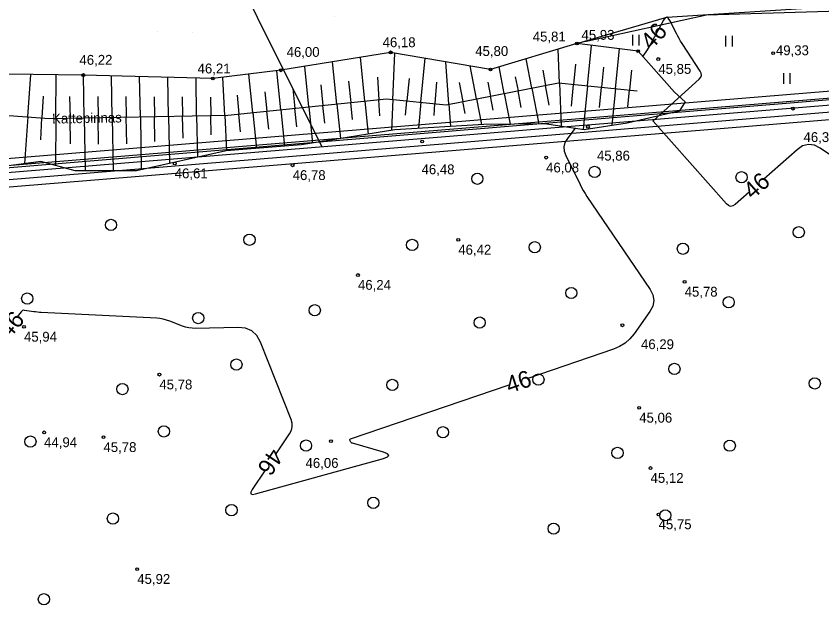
# Model space of a CAD drawing. Extents: x 567997 to 569496, y 6458076 to 6458620.
# Drawn here: x 568296.5 to 568411, y 6458078.1 to 6458161.8 of the extents above; entities that cross this region are included whole.
import ezdxf

# ---------------------------------------------------------------- set-up
doc = ezdxf.new("R2010")
doc.units = 0
for name, color, linetype in [('AKTIIVNE_MAEERALDIS', 7, 'Continuous'), ('Default', 7, 'Continuous'), ('HALJASTUS', 7, 'Continuous'), ('HORISONTAAL-EH2000', 7, 'Continuous'), ('illumineerimisjooned', 7, 'Continuous'), ('kataster', 7, 'Continuous'), ('KORGUS-EH2000', 7, 'Continuous'), ('MOOTKORG-EH2000_UUS', 7, 'Continuous'), ('Plokid', 7, 'Continuous'), ('RELJEEF', 7, 'Continuous')]:
    doc.layers.add(name, color=color, linetype=linetype)

# ---------------------------------------------------------------- blocks, each defined once
blk = doc.blocks.new('METS')
at = {"layer": 'Default'}
blk.add_circle((0, 0), 0.8, dxfattribs=at)
blk = doc.blocks.new('POINT_DISPLAY')
at = {"layer": 'Default'}
blk.add_line((0, 0), (0, 0), dxfattribs=at)

msp = doc.modelspace()

# ---------------------------------------------------------------- linework, layer by layer
at = {"layer": 'AKTIIVNE_MAEERALDIS'}
msp.add_lwpolyline([(568030.98, 6458118.21), (568073.84, 6458200.33), (568113.76, 6458290.41), (568089.21, 6458401.16), (568324.66, 6458563.46), (568414.8, 6458572.66), (568455.48, 6458152.68), (568129.75, 6458125.91), (568030.98, 6458118.21)], dxfattribs=at)
at = {"layer": 'HALJASTUS'}
for p, q in [((568384.09, 6458159.14), (568384.09, 6458157.62)), ((568385, 6458159.14), (568385, 6458157.62)), ((568397.32, 6458159), (568397.32, 6458157.47)), ((568398.23, 6458159), (568398.23, 6458157.47)), ((568405.54, 6458153.7), (568405.54, 6458152.18)), ((568406.45, 6458153.7), (568406.45, 6458152.18))]:
    msp.add_line(p, q, dxfattribs=at)
for points in [[(568448.27, 6458244.21), (568487.52, 6458250.17), (568491.63, 6458246.91), (568501.24, 6458156.52), (568470.43, 6458153.14), (568454.15, 6458151.41), (568451.06, 6458153.1), (568073.29, 6458121.79), (568044.21, 6458143.19), (568073.19, 6458199.47)], [(568376.19, 6458157.89), (568388.95, 6458161.63), (568411.02, 6458163.08), (568436.8, 6458160.76), (568451.93, 6458159.15)]]:
    msp.add_lwpolyline(points, dxfattribs=at)
at = {"layer": 'HORISONTAAL-EH2000'}
for points in [[(568400.65, 6458136.79), (568398.66, 6458135.03), (568398.34, 6458134.82), (568398.02, 6458134.76), (568397.71, 6458134.86), (568397.42, 6458135.11), (568387.04, 6458146.88), (568387.03, 6458146.88), (568387.03, 6458146.89), (568387.03, 6458146.9), (568387.04, 6458146.9), (568393.57, 6458152.83), (568393.79, 6458153.1), (568393.88, 6458153.37), (568393.86, 6458153.67), (568393.71, 6458153.98), (568391.13, 6458157.91), (568390.92, 6458158.25), (568390.71, 6458158.6), (568390.51, 6458158.95), (568390.33, 6458159.31), (568389.39, 6458161.19), (568389.17, 6458161.52), (568388.95, 6458161.63), (568388.72, 6458161.53), (568388.49, 6458161.21), (568386.58, 6458157.69), (568386.15, 6458156.99), (568385.53, 6458156.1)], [(568375.89, 6458145.84), (568374.83, 6458144.42), (568374.49, 6458143.84), (568374.34, 6458143.24), (568374.38, 6458142.62), (568374.6, 6458141.99), (568376.63, 6458137.85), (568376.85, 6458137.42), (568377.09, 6458136.99), (568377.34, 6458136.57), (568377.6, 6458136.17), (568386.59, 6458122.96), (568386.99, 6458122.17), (568387.12, 6458121.37), (568386.98, 6458120.59), (568386.56, 6458119.8), (568384.32, 6458116.66), (568383.72, 6458115.94), (568383.03, 6458115.33), (568382.25, 6458114.84), (568381.38, 6458114.47), (568369.21, 6458110.32)], [(568438.08, 6458122.57), (568443.13, 6458128.36), (568443.21, 6458128.49), (568443.22, 6458128.59), (568443.16, 6458128.67), (568443.03, 6458128.73), (568425.8, 6458134.2), (568423.97, 6458134.85), (568422.2, 6458135.63), (568420.5, 6458136.54), (568418.85, 6458137.57), (568410.77, 6458143.02), (568409.92, 6458143.44), (568409.08, 6458143.55), (568408.26, 6458143.34), (568407.47, 6458142.8), (568402.75, 6458138.64)], [(568333.45, 6458099.58), (568335.37, 6458102.45), (568335.63, 6458102.94), (568335.75, 6458103.44), (568335.74, 6458103.95), (568335.59, 6458104.48), (568331.22, 6458115.45), (568330.7, 6458116.39), (568329.99, 6458117.06), (568329.1, 6458117.45), (568328.02, 6458117.56), (568321.99, 6458117.42), (568321.51, 6458117.43), (568321.04, 6458117.49), (568320.58, 6458117.6), (568320.13, 6458117.75), (568318.34, 6458118.45), (568317.88, 6458118.61), (568317.42, 6458118.73), (568316.95, 6458118.81), (568316.48, 6458118.85), (568300.09, 6458119.68), (568299.82, 6458119.7), (568299.55, 6458119.72), (568299.28, 6458119.75), (568299.01, 6458119.79), (568297.7, 6458119.98), (568297.56, 6458119.99), (568297.44, 6458119.96), (568297.32, 6458119.89), (568297.23, 6458119.79), (568296.68, 6458119.07)], [(568331.9, 6458097.25), (568330.06, 6458094.51), (568329.86, 6458094.13), (568329.86, 6458093.9), (568330.08, 6458093.82), (568330.51, 6458093.89), (568348.72, 6458098.94), (568349.29, 6458099.16), (568349.48, 6458099.37), (568349.29, 6458099.59), (568348.72, 6458099.81), (568344.28, 6458101.1), (568344.21, 6458101.12), (568344.16, 6458101.16), (568344.11, 6458101.21), (568344.07, 6458101.27), (568343.94, 6458101.53), (568343.91, 6458101.59), (568343.92, 6458101.64), (568343.95, 6458101.68), (568344.01, 6458101.71), (568366.56, 6458109.41)]]:
    msp.add_lwpolyline(points, dxfattribs=at)
at = {"layer": 'illumineerimisjooned'}
for points in [[(568029.26, 6458117.07), (568072.94, 6458200.76), (568112.71, 6458290.51), (568088.09, 6458401.6), (568324.3, 6458564.43), (568415.7, 6458573.76), (568456.57, 6458151.77), (568129.83, 6458124.91)], [(568032.7, 6458119.35), (568074.74, 6458199.9), (568114.81, 6458290.31), (568090.33, 6458400.72), (568325.02, 6458562.49), (568413.9, 6458571.56), (568454.39, 6458153.59), (568129.67, 6458126.91)]]:
    msp.add_lwpolyline(points, close=True, dxfattribs=at)
at = {"layer": 'kataster'}
msp.add_lwpolyline([(568027.54, 6458115.93), (568129.91, 6458123.92), (568457.67, 6458150.85), (568416.6, 6458574.85), (568323.94, 6458565.4), (568086.96, 6458402.04), (568111.67, 6458290.62), (568072.04, 6458201.19)], close=True, dxfattribs=at)
at = {"layer": 'KORGUS-EH2000'}
for centre in [(568376.19, 6458157.89), (568349.72, 6458156.64), (568384.89, 6458156.82), (568404.06, 6458156.54), (568387.75, 6458155.69), (568334.12, 6458154.1), (568363.91, 6458154.22), (568306.07, 6458153.42), (568324.46, 6458152.92), (568406.88, 6458148.65), (568377.76, 6458146.07), (568354.21, 6458143.97), (568371.81, 6458141.68), (568319.04, 6458140.85), (568335.8, 6458140.6), (568359.33, 6458130), (568345.08, 6458125), (568391.49, 6458124.03), (568297.63, 6458117.63), (568382.64, 6458117.86), (568316.86, 6458110.85), (568385.04, 6458106.13), (568300.49, 6458102.64), (568308.92, 6458101.95), (568341.24, 6458101.38), (568386.65, 6458097.57), (568387.79, 6458090.98), (568313.72, 6458083.21)]:
    msp.add_circle(centre, 0.2, dxfattribs=at)
at = {"layer": 'Plokid'}
msp.add_lwpolyline([(568034.42, 6458120.48), (568075.64, 6458199.46), (568115.85, 6458290.2), (568091.45, 6458400.28), (568325.37, 6458561.52), (568413, 6458570.47), (568453.29, 6458154.51), (568129.59, 6458127.9)], close=True, dxfattribs=at)
msp.add_lwpolyline([(568339.98, 6458143.19), (568303.21, 6458217.04), (568290.6, 6458221.38), (568231.83, 6458218.5), (568197.15, 6458212.13), (568169, 6458216), (568091.54, 6458198.38), (568073.84, 6458200.33)], dxfattribs=at)
at = {"layer": 'RELJEEF'}
for p, q in [((568377.69, 6458151.89), (568378.26, 6458157.63)), ((568350.04, 6458149.93), (568350.32, 6458156.54)), ((568373.71, 6458152.28), (568373.53, 6458157.09)), ((568381.67, 6458151.5), (568382.23, 6458157.15)), ((568346.06, 6458149.71), (568345.42, 6458155.94)), ((568354.02, 6458149.55), (568354.61, 6458155.8)), ((568358, 6458149.28), (568357.55, 6458155.3)), ((568369.78, 6458151.56), (568368.97, 6458155.73)), ((568338.1, 6458148.89), (568337.51, 6458154.65)), ((568342.08, 6458149.3), (568341.46, 6458155.29)), ((568361.92, 6458150.04), (568361.02, 6458154.71)), ((568365.85, 6458150.8), (568365.12, 6458154.58)), ((568375.98, 6458154.98), (568375.7, 6458152.09)), ((568379.96, 6458154.54), (568379.68, 6458151.7)), ((568298.17, 6458147.48), (568298.61, 6458153.51)), ((568302.17, 6458147.27), (568302.21, 6458153.46)), ((568306.16, 6458147.34), (568306.06, 6458153.42)), ((568310.16, 6458147.41), (568310.06, 6458153.31)), ((568314.16, 6458147.48), (568314.06, 6458153.2)), ((568318.16, 6458147.55), (568318.07, 6458153.09)), ((568326.16, 6458147.69), (568325.89, 6458153.09)), ((568330.14, 6458148.07), (568329.58, 6458153.54)), ((568334.12, 6458148.48), (568333.55, 6458154.03)), ((568347.87, 6458153.11), (568348.05, 6458149.91)), ((568367.43, 6458153.17), (568367.82, 6458151.18)), ((568371.34, 6458154.13), (568371.74, 6458151.94)), ((568383.94, 6458154.1), (568383.66, 6458151.3)), ((568322.16, 6458147.62), (568322.07, 6458152.98)), ((568339.79, 6458152.03), (568340.09, 6458149.09)), ((568343.75, 6458152.56), (568344.07, 6458149.5)), ((568352.33, 6458152.94), (568352.03, 6458149.74)), ((568356.22, 6458152.43), (568356.01, 6458149.36)), ((568359.44, 6458152.37), (568359.96, 6458149.66)), ((568363.51, 6458152.39), (568363.89, 6458150.42)), ((568372.26, 6458149.12), (568371.74, 6458151.94)), ((568373.71, 6458152.28), (568373.93, 6458146.13)), ((568375.4, 6458149.02), (568375.7, 6458152.09)), ((568377.69, 6458151.89), (568377.07, 6458145.67)), ((568331.85, 6458151.03), (568332.13, 6458148.27)), ((568335.82, 6458151.51), (568336.11, 6458148.68)), ((568365.85, 6458150.8), (568366.7, 6458146.43)), ((568368.27, 6458148.81), (568367.82, 6458151.18)), ((568369.78, 6458151.56), (568370.77, 6458146.46)), ((568379.39, 6458148.81), (568379.68, 6458151.7)), ((568381.67, 6458151.5), (568381.15, 6458146.24)), ((568383.42, 6458148.92), (568383.66, 6458151.3)), ((568300.33, 6458150.41), (568300.17, 6458147.34)), ((568304.11, 6458150.37), (568304.17, 6458147.31)), ((568308.11, 6458150.37), (568308.16, 6458147.38)), ((568312.11, 6458150.35), (568312.16, 6458147.45)), ((568316.11, 6458150.33), (568316.16, 6458147.52)), ((568320.12, 6458150.31), (568320.16, 6458147.59)), ((568324.12, 6458150.29), (568324.16, 6458147.66)), ((568327.9, 6458150.58), (568328.15, 6458147.86)), ((568346.06, 6458149.71), (568346.54, 6458145.04)), ((568348.18, 6458147.62), (568348.05, 6458149.91)), ((568350.04, 6458149.93), (568349.86, 6458145.58)), ((568351.84, 6458147.74), (568352.03, 6458149.74)), ((568360.29, 6458147.96), (568359.96, 6458149.66)), ((568361.92, 6458150.04), (568362.63, 6458146.38)), ((568364.28, 6458148.42), (568363.89, 6458150.42)), ((568334.12, 6458148.48), (568334.65, 6458143.31)), ((568336.38, 6458146.07), (568336.11, 6458148.68)), ((568338.1, 6458148.89), (568338.63, 6458143.76)), ((568340.35, 6458146.58), (568340.09, 6458149.09)), ((568342.08, 6458149.3), (568342.58, 6458144.4)), ((568344.32, 6458147.11), (568344.07, 6458149.5)), ((568354.02, 6458149.55), (568353.67, 6458145.85)), ((568355.9, 6458147.67), (568356.01, 6458149.36)), ((568358, 6458149.28), (568358.23, 6458146.12)), ((568298.17, 6458147.48), (568297.69, 6458140.83)), ((568300.01, 6458144.23), (568300.17, 6458147.34)), ((568304.23, 6458143.65), (568304.17, 6458147.31)), ((568306.16, 6458147.34), (568306.3, 6458139.82)), ((568308.23, 6458143.6), (568308.16, 6458147.38)), ((568310.16, 6458147.41), (568310.3, 6458139.81)), ((568312.23, 6458143.63), (568312.16, 6458147.45)), ((568314.16, 6458147.48), (568314.29, 6458139.96)), ((568316.23, 6458143.96), (568316.16, 6458147.52)), ((568318.16, 6458147.55), (568318.28, 6458140.85)), ((568320.22, 6458144.44), (568320.16, 6458147.59)), ((568322.16, 6458147.62), (568322.26, 6458141.75)), ((568324.21, 6458144.93), (568324.16, 6458147.66)), ((568326.16, 6458147.69), (568326.42, 6458142.67)), ((568328.39, 6458145.35), (568328.15, 6458147.86)), ((568330.14, 6458148.07), (568330.66, 6458143)), ((568332.4, 6458145.71), (568332.13, 6458148.27)), ((568302.17, 6458147.27), (568302.12, 6458140.58))]:
    msp.add_line(p, q, dxfattribs=at)
for points in [[(568384.89, 6458156.82), (568376.19, 6458157.89), (568363.91, 6458154.22), (568349.72, 6458156.64), (568334.12, 6458154.1), (568324.46, 6458152.92), (568306.07, 6458153.42), (568288.14, 6458153.64), (568273.37, 6458152.08), (568256.82, 6458151.14), (568244.44, 6458151.06), (568232.16, 6458150.66), (568217.56, 6458143.83), (568208.67, 6458141), (568207.22, 6458144.47), (568191.11, 6458137.51), (568181.47, 6458140.98), (568188.16, 6458158.74), (568179.45, 6458184.78), (568176.32, 6458206.47), (568176.32, 6458208.61), (568179.16, 6458211.47)], [(568449.47, 6458164.06), (568421.4, 6458162.72), (568394.61, 6458161.93), (568377.29, 6458158.15)], [(568384.89, 6458156.82), (568390.06, 6458150.98), (568391.58, 6458149.62), (568390.72, 6458148.31), (568383.33, 6458146.56), (568377.22, 6458145.65), (568371.57, 6458146.47), (568362.97, 6458146.4), (568350.31, 6458145.65), (568337.04, 6458143.5), (568326.33, 6458142.66), (568313.6, 6458139.8), (568304.88, 6458139.82), (568300.04, 6458141.15), (568293.31, 6458140.23)], [(568211.29, 6458138.21), (568229.51, 6458142.76), (568240.01, 6458145.19), (568251.4, 6458144.6), (568264.55, 6458145.7), (568285.2, 6458148.42), (568301.23, 6458147.26), (568326.58, 6458147.7), (568349.11, 6458150.02), (568357.63, 6458149.21), (568373.57, 6458152.3), (568384.74, 6458151.2)]]:
    msp.add_lwpolyline(points, dxfattribs=at)

# ---------------------------------------------------------------- block references
at = {"layer": 'HALJASTUS'}
for p in [(568378.7, 6458139.66), (568362.04, 6458138.68), (568399.58, 6458138.89), (568309.99, 6458132.13), (568407.7, 6458131.08), (568329.67, 6458130.01), (568352.78, 6458129.28), (568370.19, 6458128.95), (568391.25, 6458128.73), (568375.39, 6458122.45), (568298.09, 6458121.66), (568397.75, 6458121.14), (568338.94, 6458120), (568322.38, 6458118.88), (568362.37, 6458118.25), (568327.81, 6458112.27), (568390.04, 6458111.66), (568370.72, 6458110.15), (568311.62, 6458108.8), (568349.96, 6458109.38), (568409.98, 6458109.6), (568317.5, 6458102.78), (568357.14, 6458102.66), (568298.54, 6458101.34), (568337.7, 6458100.77), (568397.9, 6458100.75), (568381.95, 6458099.72), (568327.11, 6458091.59), (568347.26, 6458092.63), (568388.75, 6458090.85), (568310.26, 6458090.39), (568372.88, 6458088.96), (568300.46, 6458078.93)]:
    msp.add_blockref('METS', p, dxfattribs=at)
at = {"layer": 'MOOTKORG-EH2000_UUS'}
for p in [(568341.79, 6458161.68), (568316.58, 6458159.57), (568321.52, 6458159.45)]:
    msp.add_blockref('POINT_DISPLAY', p, dxfattribs=at)

# ---------------------------------------------------------------- texts
at = {"layer": 'HORISONTAAL-EH2000'}
for rotation, p in [(47.1416, (568386.75, 6458156.86)), (41.0185, (568401.13, 6458135.64)), (50.1664, (568295.56, 6458115.85)), (18.8482, (568366.58, 6458108.15)), (236.2061, (568332.67, 6458100.57))]:
    msp.add_text('46', height=2.4, rotation=rotation, dxfattribs=at).set_placement(p)
at = {"layer": 'KORGUS-EH2000'}
for s, p in [('46,18 ', (568348.58, 6458157.38)), ('45,81 ', (568369.91, 6458158.19)), ('45,93 ', (568376.84, 6458158.43)), ('49,33 ', (568404.46, 6458156.24)), ('46,00 ', (568334.94, 6458156)), ('45,80 ', (568361.74, 6458156.13)), ('46,22 ', (568305.51, 6458154.88)), ('46,21 ', (568322.29, 6458153.65)), ('45,85', (568387.75, 6458153.59)), ('46,30', (568408.38, 6458143.9)), ('45,86', (568379.03, 6458141.27)), ('46,48', (568354.11, 6458139.32)), ('46,08', (568371.81, 6458139.58)), ('46,61', (568319.04, 6458138.75)), ('46,78', (568335.8, 6458138.5)), ('46,42', (568359.33, 6458127.9)), ('46,24', (568345.08, 6458122.9)), ('45,78', (568391.49, 6458121.93)), ('45,94', (568297.63, 6458115.53)), ('46,29', (568385.29, 6458114.47)), ('45,78', (568316.86, 6458108.75)), ('45,06', (568385.04, 6458104.03)), ('44,94', (568300.49, 6458100.54)), ('45,78', (568308.92, 6458099.85)), ('46,06', (568337.63, 6458097.6)), ('45,12', (568386.65, 6458095.47)), ('45,75', (568387.79, 6458088.88)), ('45,92', (568313.72, 6458081.11))]:
    msp.add_text(s, height=1.4, dxfattribs=at).set_placement(p)
at = {"layer": 'RELJEEF'}
msp.add_text('Kattepinnas', height=1.4, rotation=0.9973, dxfattribs=at).set_placement((568301.64, 6458146.52))

doc.saveas('drawing.dxf')
